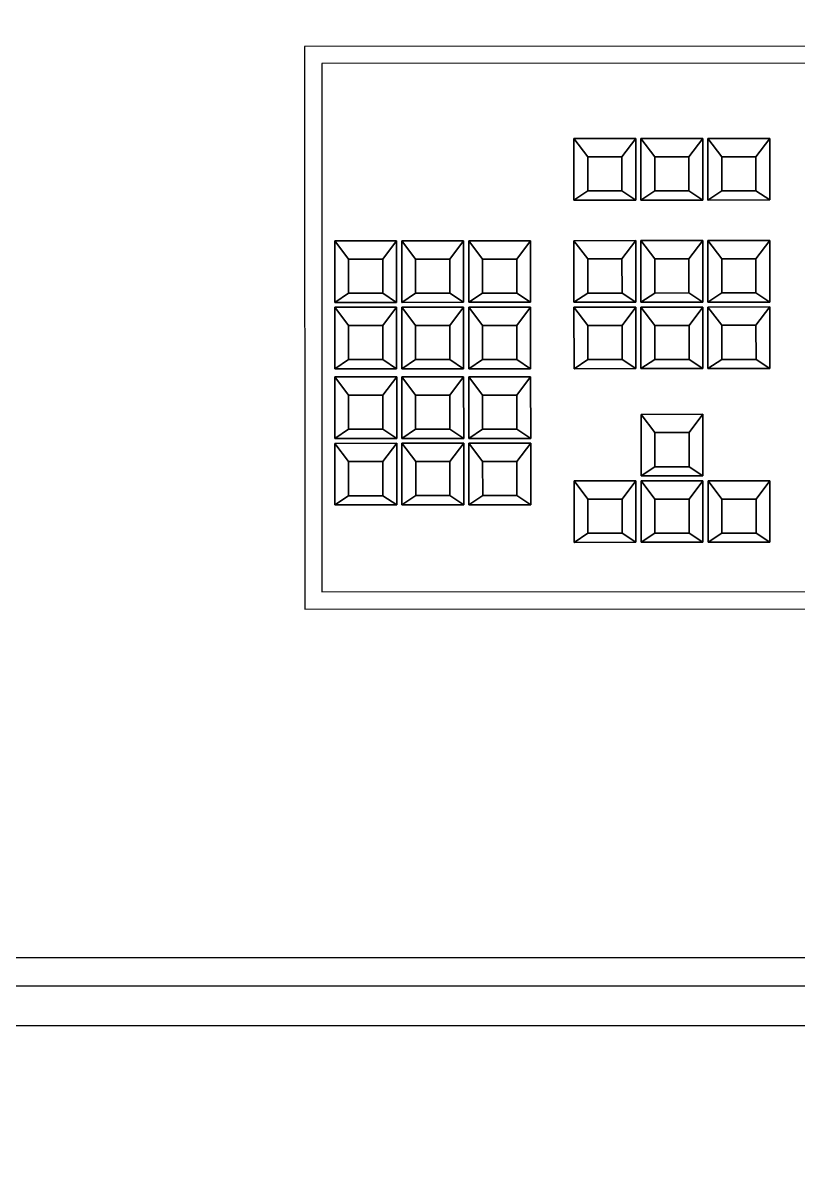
# Model space of a CAD drawing. Header units: millimetres. Extents: x 50914 to 68279, y -719533 to -710378.
# Drawn here: x 51512 to 51738.4, y -712880 to -712545.5 of the extents above; entities that cross this region are included whole.
import ezdxf

# ---------------------------------------------------------------- set-up
doc = ezdxf.new("R2010")
doc.units = ezdxf.units.MM
doc.header["$LTSCALE"] = 10
doc.layers.get('0').update_dxf_attribs({"linetype": 'CONTINUOUS'})
doc.layers.add('___0', color=250, linetype='CONTINUOUS')
doc.layers.add('____', color=45, linetype='CONTINUOUS')

msp = doc.modelspace()

# ---------------------------------------------------------------- hatches: boundary and pattern name
at = {"layer": '___0', "ltscale": 60}
h = msp.add_hatch(dxfattribs=at)
h.set_pattern_fill('ANSI31', color=256, scale=25, angle=135, style=0)
h.set_pattern_definition([(180, (-1176.07, -15426.53), (-7e-15, -79.375), [])])
h.paths.add_polyline_path([(55174.39, -714063.2), (55174.39, -713818.2), (54624.39, -713818.2), (54624.39, -712218.2), (54530.43, -712218.2), (54530.43, -712551.45, -1.868202), (54457.64, -712582.69, -0.069063), (54053.22, -712582.69, -1.868202), (53980.43, -712551.45), (53980.43, -712218.2), (53934.39, -712218.2), (53934.39, -713338.2), (54204.36, -713338.2), (54204.36, -713392.74), (54222.09, -713395.54), (54204.36, -713398.92), (54204.36, -713426.86), (54215.92, -713428.69), (54204.36, -713430.9), (54204.36, -713506.07), (54222.09, -713508.87), (54204.36, -713512.25), (54204.36, -713900.63), (54222.09, -713903.43), (54204.36, -713906.81), (54204.36, -714165.61), (54234.9, -714170.44), (54204.36, -714176.26), (54204.36, -714495.63), (54121.38, -714495.63), (54122.58, -714523.21), (54118.22, -714495.63), (54094.43, -714495.63), (54090.93, -714514), (54088.02, -714495.63), (52444.01, -714495.63), (52280.75, -714495.63), (52277.85, -714514), (52274.35, -714495.63), (52250.55, -714495.63), (52246.19, -714523.21), (52247.4, -714495.63), (52164.42, -714495.63), (52164.42, -714176.26), (52133.88, -714170.44), (52164.42, -714165.61), (52164.42, -713906.81), (52146.68, -713903.43), (52164.42, -713900.63), (52164.42, -713512.25), (52146.68, -713508.87), (52164.42, -713506.07), (52164.42, -713465.01), (52134.83, -713459.37, 0.226149), (52140.28, -713443.04), (52140.43, -713443.04), (52140.43, -712927.46, 0.389814), (52125.43, -712914.37), (52125.43, -713430.49, -0.414214), (52105.43, -713450.49), (51562.21, -713450.49, -0.414214), (51542.21, -713430.49), (51542.21, -712914.37, -0.000393), (51542.24, -712914.37, -0.994577), (51582.62, -712914.3), (51603.7, -712914.3, -0.255425), (51628.94, -712900.5), (52036.27, -712900.5, -0.255425), (52061.52, -712914.3), (52084.88, -712914.3, -0.994828), (52125.26, -712914.38, -0.45806), (52140.43, -712930.69), (52140.43, -713373.28), (52164.42, -713369.49), (52164.42, -713338.2), (52434.39, -713338.2), (52434.39, -712218.2), (52394.39, -712218.2), (52394.39, -712838.2), (51194.39, -712838.2), (51194.39, -714028.2), (51464.39, -714028.2), (51824.39, -714028.2), (51824.39, -715033.2), (52761.38, -715033.2), (52761.38, -714633.2), (53961.38, -714633.2), (53961.38, -715033.2), (55174.39, -715033.2), (55174.39, -714943.2)])
h.paths.add_polyline_path([(53509.56, -714588.71), (53512.25, -714526.94), (53522.16, -714578.9), (53527.42, -714545.57), (53532.28, -714571.04)], flags=16)
h.paths.add_polyline_path([(52999.33, -714558.27), (52998.43, -714578.93), (52997.14, -714572.15)], flags=16)

# ---------------------------------------------------------------- linework, layer by layer
at = {"color": 252}
for points in [[(52042.31, -712552.1), (51594.3, -712552.34), (51594.39, -712716.53), (52042.4, -712716.29)], [(52037.31, -712557.1), (51599.3, -712557.34), (51599.38, -712711.53), (52037.39, -712711.29)]]:
    msp.add_lwpolyline(points, close=True, dxfattribs=at)
at = {"layer": '___0'}
msp.add_line((51194.39, -712826.51), (52364.39, -712826.51), dxfattribs=at)
for points, invisible_edges in [([(51677, -712584.55, 15.22), (51672.96, -712579.21, 2.42), (51691.02, -712579.2, 2.42)], 12), ([(51691.03, -712597.17, 0.61), (51691.02, -712579.2, 2.42), (51672.96, -712579.21, 2.42)], 12), ([(51677, -712594.49, 14.22), (51672.97, -712597.18, 0.61), (51672.96, -712579.21, 2.42)], 12), ([(51677, -712594.49, 14.22), (51672.96, -712579.21, 2.42), (51677, -712584.55, 15.22)], 1), ([(51691.03, -712597.17, 0.61), (51672.96, -712579.21, 2.42), (51672.97, -712597.18, 0.61)], 1), ([(51677, -712584.55, 15.22), (51691.02, -712579.2, 2.42), (51686.99, -712584.54, 15.22)], 1), ([(51686.99, -712584.54, 15.22), (51691.02, -712579.2, 2.42), (51691.03, -712597.17, 0.61)], 12), ([(51696.56, -712584.54, 15.22), (51692.53, -712579.2, 2.42), (51710.59, -712579.19, 2.42)], 12), ([(51710.6, -712597.16, 0.61), (51710.59, -712579.19, 2.42), (51692.53, -712579.2, 2.42)], 12), ([(51696.57, -712594.48, 14.22), (51692.54, -712597.17, 0.61), (51692.53, -712579.2, 2.42)], 12), ([(51696.57, -712594.48, 14.22), (51692.53, -712579.2, 2.42), (51696.56, -712584.54, 15.22)], 1), ([(51710.6, -712597.16, 0.61), (51692.53, -712579.2, 2.42), (51692.54, -712597.17, 0.61)], 1), ([(51696.56, -712584.54, 15.22), (51710.59, -712579.19, 2.42), (51706.56, -712584.53, 15.22)], 1), ([(51706.56, -712584.53, 15.22), (51710.59, -712579.19, 2.42), (51710.6, -712597.16, 0.61)], 12), ([(51716.13, -712584.53, 15.22), (51712.09, -712579.19, 2.42), (51730.15, -712579.18, 2.42)], 12), ([(51730.16, -712597.15, 0.61), (51730.15, -712579.18, 2.42), (51712.09, -712579.19, 2.42)], 12), ([(51716.13, -712594.47, 14.22), (51712.1, -712597.16, 0.61), (51712.09, -712579.19, 2.42)], 12), ([(51716.13, -712594.47, 14.22), (51712.09, -712579.19, 2.42), (51716.13, -712584.53, 15.22)], 1), ([(51730.16, -712597.15, 0.61), (51712.09, -712579.19, 2.42), (51712.1, -712597.16, 0.61)], 1), ([(51716.13, -712584.53, 15.22), (51730.15, -712579.18, 2.42), (51726.13, -712584.52, 15.22)], 1), ([(51726.13, -712584.52, 15.22), (51730.15, -712579.18, 2.42), (51730.16, -712597.15, 0.61)], 12), ([(51687, -712594.49, 14.22), (51677, -712584.55, 15.22), (51686.99, -712584.54, 15.22)], 1), ([(51687, -712594.49, 14.22), (51677, -712594.49, 14.22), (51677, -712584.55, 15.22)], 12), ([(51686.99, -712584.54, 15.22), (51691.03, -712597.17, 0.61), (51687, -712594.49, 14.22)], 1), ([(51706.56, -712594.48, 14.22), (51696.56, -712584.54, 15.22), (51706.56, -712584.53, 15.22)], 1), ([(51706.56, -712594.48, 14.22), (51696.57, -712594.48, 14.22), (51696.56, -712584.54, 15.22)], 12), ([(51706.56, -712584.53, 15.22), (51710.6, -712597.16, 0.61), (51706.56, -712594.48, 14.22)], 1), ([(51726.13, -712594.47, 14.22), (51716.13, -712584.53, 15.22), (51726.13, -712584.52, 15.22)], 1), ([(51726.13, -712594.47, 14.22), (51716.13, -712594.47, 14.22), (51716.13, -712584.53, 15.22)], 12), ([(51726.13, -712584.52, 15.22), (51730.16, -712597.15, 0.61), (51726.13, -712594.47, 14.22)], 1), ([(51687, -712594.49, 14.22), (51691.03, -712597.17, 0.61), (51672.97, -712597.18, 0.61)], 12), ([(51687, -712594.49, 14.22), (51672.97, -712597.18, 0.61), (51677, -712594.49, 14.22)], 1), ([(51706.56, -712594.48, 14.22), (51710.6, -712597.16, 0.61), (51692.54, -712597.17, 0.61)], 12), ([(51706.56, -712594.48, 14.22), (51692.54, -712597.17, 0.61), (51696.57, -712594.48, 14.22)], 1), ([(51726.13, -712594.47, 14.22), (51730.16, -712597.15, 0.61), (51712.1, -712597.16, 0.61)], 12), ([(51726.13, -712594.47, 14.22), (51712.1, -712597.16, 0.61), (51716.13, -712594.47, 14.22)], 1), ([(51607.15, -712614.41, 12.22), (51603.11, -712609.07, -0.58), (51621.17, -712609.06, -0.58)], 12), ([(51621.18, -712627.03, -2.39), (51621.17, -712609.06, -0.58), (51603.11, -712609.07, -0.58)], 12), ([(51607.15, -712624.36, 11.22), (51603.12, -712627.04, -2.39), (51603.11, -712609.07, -0.58)], 12), ([(51607.15, -712624.36, 11.22), (51603.11, -712609.07, -0.58), (51607.15, -712614.41, 12.22)], 1), ([(51621.18, -712627.03, -2.39), (51603.11, -712609.07, -0.58), (51603.12, -712627.04, -2.39)], 1), ([(51607.15, -712614.41, 12.22), (51621.17, -712609.06, -0.58), (51617.14, -712614.4, 12.22)], 1), ([(51617.14, -712614.4, 12.22), (51621.17, -712609.06, -0.58), (51621.18, -712627.03, -2.39)], 12), ([(51626.71, -712614.4, 12.22), (51622.68, -712609.06, -0.58), (51640.74, -712609.05, -0.58)], 12), ([(51640.75, -712627.02, -2.39), (51640.74, -712609.05, -0.58), (51622.68, -712609.06, -0.58)], 12), ([(51626.72, -712624.34, 11.22), (51622.69, -712627.03, -2.39), (51622.68, -712609.06, -0.58)], 12), ([(51626.72, -712624.34, 11.22), (51622.68, -712609.06, -0.58), (51626.71, -712614.4, 12.22)], 1), ([(51640.75, -712627.02, -2.39), (51622.68, -712609.06, -0.58), (51622.69, -712627.03, -2.39)], 1), ([(51626.71, -712614.4, 12.22), (51640.74, -712609.05, -0.58), (51636.71, -712614.39, 12.22)], 1), ([(51636.71, -712614.39, 12.22), (51640.74, -712609.05, -0.58), (51640.75, -712627.02, -2.39)], 12), ([(51646.28, -712614.39, 12.22), (51642.24, -712609.05, -0.58), (51660.31, -712609.04, -0.58)], 12), ([(51660.32, -712627.01, -2.39), (51660.31, -712609.04, -0.58), (51642.24, -712609.05, -0.58)], 12), ([(51646.29, -712624.33, 11.22), (51642.25, -712627.02, -2.39), (51642.24, -712609.05, -0.58)], 12), ([(51646.29, -712624.33, 11.22), (51642.24, -712609.05, -0.58), (51646.28, -712614.39, 12.22)], 1), ([(51660.32, -712627.01, -2.39), (51642.24, -712609.05, -0.58), (51642.25, -712627.02, -2.39)], 1), ([(51646.28, -712614.39, 12.22), (51660.31, -712609.04, -0.58), (51656.28, -712614.38, 12.22)], 1), ([(51656.28, -712614.38, 12.22), (51660.31, -712609.04, -0.58), (51660.32, -712627.01, -2.39)], 12), ([(51677.01, -712614.37, 12.22), (51672.98, -712609.03, -0.58), (51691.04, -712609.02, -0.58)], 12), ([(51691.05, -712626.99, -2.39), (51691.04, -712609.02, -0.58), (51672.98, -712609.03, -0.58)], 12), ([(51677.02, -712624.32, 11.22), (51672.99, -712627, -2.39), (51672.98, -712609.03, -0.58)], 12), ([(51677.02, -712624.32, 11.22), (51672.98, -712609.03, -0.58), (51677.01, -712614.37, 12.22)], 1), ([(51691.05, -712626.99, -2.39), (51672.98, -712609.03, -0.58), (51672.99, -712627, -2.39)], 1), ([(51677.01, -712614.37, 12.22), (51691.04, -712609.02, -0.58), (51687.01, -712614.37, 12.22)], 1), ([(51687.01, -712614.37, 12.22), (51691.04, -712609.02, -0.58), (51691.05, -712626.99, -2.39)], 12), ([(51696.58, -712614.36, 12.22), (51692.54, -712609.02, -0.58), (51710.61, -712609.01, -0.58)], 12), ([(51710.61, -712626.98, -2.39), (51710.61, -712609.01, -0.58), (51692.54, -712609.02, -0.58)], 12), ([(51696.58, -712624.31, 11.22), (51692.55, -712626.99, -2.39), (51692.54, -712609.02, -0.58)], 12), ([(51696.58, -712624.31, 11.22), (51692.54, -712609.02, -0.58), (51696.58, -712614.36, 12.22)], 1), ([(51710.61, -712626.98, -2.39), (51692.54, -712609.02, -0.58), (51692.55, -712626.99, -2.39)], 1), ([(51696.58, -712614.36, 12.22), (51710.61, -712609.01, -0.58), (51706.58, -712614.35, 12.22)], 1), ([(51706.58, -712614.35, 12.22), (51710.61, -712609.01, -0.58), (51710.61, -712626.98, -2.39)], 12), ([(51716.15, -712614.35, 12.22), (51712.11, -712609.01, -0.58), (51730.17, -712609, -0.58)], 12), ([(51730.18, -712626.97, -2.39), (51730.17, -712609, -0.58), (51712.11, -712609.01, -0.58)], 12), ([(51716.15, -712624.3, 11.22), (51712.12, -712626.98, -2.39), (51712.11, -712609.01, -0.58)], 12), ([(51716.15, -712624.3, 11.22), (51712.11, -712609.01, -0.58), (51716.15, -712614.35, 12.22)], 1), ([(51730.18, -712626.97, -2.39), (51712.11, -712609.01, -0.58), (51712.12, -712626.98, -2.39)], 1), ([(51716.15, -712614.35, 12.22), (51730.17, -712609, -0.58), (51726.14, -712614.34, 12.22)], 1), ([(51726.14, -712614.34, 12.22), (51730.17, -712609, -0.58), (51730.18, -712626.97, -2.39)], 12), ([(51617.15, -712624.35, 11.22), (51607.15, -712614.41, 12.22), (51617.14, -712614.4, 12.22)], 1), ([(51617.15, -712624.35, 11.22), (51607.15, -712624.36, 11.22), (51607.15, -712614.41, 12.22)], 12), ([(51617.14, -712614.4, 12.22), (51621.18, -712627.03, -2.39), (51617.15, -712624.35, 11.22)], 1), ([(51636.72, -712624.34, 11.22), (51626.71, -712614.4, 12.22), (51636.71, -712614.39, 12.22)], 1), ([(51636.72, -712624.34, 11.22), (51626.72, -712624.34, 11.22), (51626.71, -712614.4, 12.22)], 12), ([(51636.71, -712614.39, 12.22), (51640.75, -712627.02, -2.39), (51636.72, -712624.34, 11.22)], 1), ([(51656.28, -712624.33, 11.22), (51646.28, -712614.39, 12.22), (51656.28, -712614.38, 12.22)], 1), ([(51656.28, -712624.33, 11.22), (51646.29, -712624.33, 11.22), (51646.28, -712614.39, 12.22)], 12), ([(51656.28, -712614.38, 12.22), (51660.32, -712627.01, -2.39), (51656.28, -712624.33, 11.22)], 1), ([(51687.02, -712624.31, 11.22), (51677.02, -712624.32, 11.22), (51677.01, -712614.37, 12.22)], 12), ([(51687.02, -712624.31, 11.22), (51677.01, -712614.37, 12.22), (51687.01, -712614.37, 12.22)], 1), ([(51687.01, -712614.37, 12.22), (51691.05, -712626.99, -2.39), (51687.02, -712624.31, 11.22)], 1), ([(51706.58, -712624.3, 11.22), (51696.58, -712614.36, 12.22), (51706.58, -712614.35, 12.22)], 1), ([(51706.58, -712624.3, 11.22), (51696.58, -712624.31, 11.22), (51696.58, -712614.36, 12.22)], 12), ([(51706.58, -712614.35, 12.22), (51710.61, -712626.98, -2.39), (51706.58, -712624.3, 11.22)], 1), ([(51726.15, -712624.29, 11.22), (51716.15, -712614.35, 12.22), (51726.14, -712614.34, 12.22)], 1), ([(51726.15, -712624.29, 11.22), (51716.15, -712624.3, 11.22), (51716.15, -712614.35, 12.22)], 12), ([(51726.14, -712614.34, 12.22), (51730.18, -712626.97, -2.39), (51726.15, -712624.29, 11.22)], 1), ([(51617.15, -712624.35, 11.22), (51621.18, -712627.03, -2.39), (51603.12, -712627.04, -2.39)], 12), ([(51617.15, -712624.35, 11.22), (51603.12, -712627.04, -2.39), (51607.15, -712624.36, 11.22)], 1), ([(51636.72, -712624.34, 11.22), (51640.75, -712627.02, -2.39), (51622.69, -712627.03, -2.39)], 12), ([(51636.72, -712624.34, 11.22), (51622.69, -712627.03, -2.39), (51626.72, -712624.34, 11.22)], 1), ([(51656.28, -712624.33, 11.22), (51660.32, -712627.01, -2.39), (51642.25, -712627.02, -2.39)], 12), ([(51656.28, -712624.33, 11.22), (51642.25, -712627.02, -2.39), (51646.29, -712624.33, 11.22)], 1), ([(51687.02, -712624.31, 11.22), (51691.05, -712626.99, -2.39), (51672.99, -712627, -2.39)], 12), ([(51687.02, -712624.31, 11.22), (51672.99, -712627, -2.39), (51677.02, -712624.32, 11.22)], 1), ([(51706.58, -712624.3, 11.22), (51710.61, -712626.98, -2.39), (51692.55, -712626.99, -2.39)], 12), ([(51706.58, -712624.3, 11.22), (51692.55, -712626.99, -2.39), (51696.58, -712624.31, 11.22)], 1), ([(51726.15, -712624.29, 11.22), (51730.18, -712626.97, -2.39), (51712.12, -712626.98, -2.39)], 12), ([(51726.15, -712624.29, 11.22), (51712.12, -712626.98, -2.39), (51716.15, -712624.3, 11.22)], 1), ([(51607.16, -712633.79, 10.27), (51603.12, -712628.45, -2.53), (51621.18, -712628.44, -2.53)], 12), ([(51621.19, -712646.41, -4.34), (51621.18, -712628.44, -2.53), (51603.12, -712628.45, -2.53)], 12), ([(51607.16, -712643.74, 9.26), (51603.12, -712628.45, -2.53), (51607.16, -712633.79, 10.27)], 1), ([(51607.16, -712643.74, 9.26), (51603.13, -712646.42, -4.34), (51603.12, -712628.45, -2.53)], 12), ([(51621.19, -712646.41, -4.34), (51603.12, -712628.45, -2.53), (51603.13, -712646.42, -4.34)], 1), ([(51607.16, -712633.79, 10.27), (51621.18, -712628.44, -2.53), (51617.15, -712633.79, 10.27)], 1), ([(51617.15, -712633.79, 10.27), (51621.18, -712628.44, -2.53), (51621.19, -712646.41, -4.34)], 12), ([(51626.72, -712633.78, 10.27), (51622.69, -712628.44, -2.53), (51640.75, -712628.43, -2.53)], 12), ([(51640.76, -712646.4, -4.34), (51640.75, -712628.43, -2.53), (51622.69, -712628.44, -2.53)], 12), ([(51626.73, -712643.73, 9.26), (51622.69, -712628.44, -2.53), (51626.72, -712633.78, 10.27)], 1), ([(51626.73, -712643.73, 9.26), (51622.7, -712646.41, -4.34), (51622.69, -712628.44, -2.53)], 12), ([(51640.76, -712646.4, -4.34), (51622.69, -712628.44, -2.53), (51622.7, -712646.41, -4.34)], 1), ([(51626.72, -712633.78, 10.27), (51640.75, -712628.43, -2.53), (51636.72, -712633.78, 10.27)], 1), ([(51636.72, -712633.78, 10.27), (51640.75, -712628.43, -2.53), (51640.76, -712646.4, -4.34)], 12), ([(51646.29, -712633.77, 10.27), (51642.26, -712628.43, -2.53), (51660.32, -712628.42, -2.53)], 12), ([(51660.33, -712646.39, -4.34), (51660.32, -712628.42, -2.53), (51642.26, -712628.43, -2.53)], 12), ([(51646.3, -712643.72, 9.26), (51642.26, -712628.43, -2.53), (51646.29, -712633.77, 10.27)], 1), ([(51646.3, -712643.72, 9.26), (51642.27, -712646.4, -4.34), (51642.26, -712628.43, -2.53)], 12), ([(51660.33, -712646.39, -4.34), (51642.26, -712628.43, -2.53), (51642.27, -712646.4, -4.34)], 1), ([(51646.29, -712633.77, 10.27), (51660.32, -712628.42, -2.53), (51656.29, -712633.77, 10.27)], 1), ([(51656.29, -712633.77, 10.27), (51660.32, -712628.42, -2.53), (51660.33, -712646.39, -4.34)], 12), ([(51677.02, -712633.76, 10.27), (51672.99, -712628.42, -2.53), (51691.05, -712628.41, -2.53)], 12), ([(51691.06, -712646.38, -4.34), (51691.05, -712628.41, -2.53), (51672.99, -712628.42, -2.53)], 12), ([(51677.03, -712643.7, 9.26), (51672.99, -712628.42, -2.53), (51677.02, -712633.76, 10.27)], 1), ([(51677.03, -712643.7, 9.26), (51673, -712646.39, -4.34), (51672.99, -712628.42, -2.53)], 12), ([(51691.06, -712646.38, -4.34), (51672.99, -712628.42, -2.53), (51673, -712646.39, -4.34)], 1), ([(51677.02, -712633.76, 10.27), (51691.05, -712628.41, -2.53), (51687.02, -712633.75, 10.27)], 1), ([(51687.02, -712633.75, 10.27), (51691.05, -712628.41, -2.53), (51691.06, -712646.38, -4.34)], 12), ([(51696.59, -712633.74, 10.27), (51692.55, -712628.41, -2.53), (51710.62, -712628.4, -2.53)], 12), ([(51710.63, -712646.37, -4.34), (51710.62, -712628.4, -2.53), (51692.55, -712628.41, -2.53)], 12), ([(51696.59, -712643.69, 9.26), (51692.55, -712628.41, -2.53), (51696.59, -712633.74, 10.27)], 1), ([(51696.59, -712643.69, 9.26), (51692.56, -712646.38, -4.34), (51692.55, -712628.41, -2.53)], 12), ([(51710.63, -712646.37, -4.34), (51692.55, -712628.41, -2.53), (51692.56, -712646.38, -4.34)], 1), ([(51696.59, -712633.74, 10.27), (51710.62, -712628.4, -2.53), (51706.59, -712633.74, 10.27)], 1), ([(51706.59, -712633.74, 10.27), (51710.62, -712628.4, -2.53), (51710.63, -712646.37, -4.34)], 12), ([(51716.16, -712633.73, 10.27), (51712.12, -712628.39, -2.53), (51730.18, -712628.38, -2.53)], 12), ([(51730.19, -712646.36, -4.34), (51730.18, -712628.38, -2.53), (51712.12, -712628.39, -2.53)], 12), ([(51716.16, -712643.68, 9.26), (51712.12, -712628.39, -2.53), (51716.16, -712633.73, 10.27)], 1), ([(51716.16, -712643.68, 9.26), (51712.13, -712646.36, -4.34), (51712.12, -712628.39, -2.53)], 12), ([(51730.19, -712646.36, -4.34), (51712.12, -712628.39, -2.53), (51712.13, -712646.36, -4.34)], 1), ([(51716.16, -712633.73, 10.27), (51730.18, -712628.38, -2.53), (51726.15, -712633.73, 10.27)], 1), ([(51726.15, -712633.73, 10.27), (51730.18, -712628.38, -2.53), (51730.19, -712646.36, -4.34)], 12), ([(51617.16, -712643.73, 9.26), (51607.16, -712643.74, 9.26), (51607.16, -712633.79, 10.27)], 12), ([(51617.16, -712643.73, 9.26), (51607.16, -712633.79, 10.27), (51617.15, -712633.79, 10.27)], 1), ([(51617.15, -712633.79, 10.27), (51621.19, -712646.41, -4.34), (51617.16, -712643.73, 9.26)], 1), ([(51636.73, -712643.72, 9.26), (51626.73, -712643.73, 9.26), (51626.72, -712633.78, 10.27)], 12), ([(51636.73, -712643.72, 9.26), (51626.72, -712633.78, 10.27), (51636.72, -712633.78, 10.27)], 1), ([(51636.72, -712633.78, 10.27), (51640.76, -712646.4, -4.34), (51636.73, -712643.72, 9.26)], 1), ([(51656.29, -712643.71, 9.26), (51646.3, -712643.72, 9.26), (51646.29, -712633.77, 10.27)], 12), ([(51656.29, -712643.71, 9.26), (51646.29, -712633.77, 10.27), (51656.29, -712633.77, 10.27)], 1), ([(51656.29, -712633.77, 10.27), (51660.33, -712646.39, -4.34), (51656.29, -712643.71, 9.26)], 1), ([(51687.03, -712643.7, 9.26), (51677.02, -712633.76, 10.27), (51687.02, -712633.75, 10.27)], 1), ([(51687.03, -712643.7, 9.26), (51677.03, -712643.7, 9.26), (51677.02, -712633.76, 10.27)], 12), ([(51687.02, -712633.75, 10.27), (51691.06, -712646.38, -4.34), (51687.03, -712643.7, 9.26)], 1), ([(51706.59, -712643.69, 9.26), (51696.59, -712643.69, 9.26), (51696.59, -712633.74, 10.27)], 12), ([(51706.59, -712643.69, 9.26), (51696.59, -712633.74, 10.27), (51706.59, -712633.74, 10.27)], 1), ([(51706.59, -712633.74, 10.27), (51710.63, -712646.37, -4.34), (51706.59, -712643.69, 9.26)], 1), ([(51726.16, -712643.67, 9.26), (51716.16, -712643.68, 9.26), (51716.16, -712633.73, 10.27)], 12), ([(51726.16, -712643.67, 9.26), (51716.16, -712633.73, 10.27), (51726.15, -712633.73, 10.27)], 1), ([(51726.15, -712633.73, 10.27), (51730.19, -712646.36, -4.34), (51726.16, -712643.67, 9.26)], 1), ([(51617.16, -712643.73, 9.26), (51621.19, -712646.41, -4.34), (51603.13, -712646.42, -4.34)], 12), ([(51617.16, -712643.73, 9.26), (51603.13, -712646.42, -4.34), (51607.16, -712643.74, 9.26)], 1), ([(51636.73, -712643.72, 9.26), (51640.76, -712646.4, -4.34), (51622.7, -712646.41, -4.34)], 12), ([(51636.73, -712643.72, 9.26), (51622.7, -712646.41, -4.34), (51626.73, -712643.73, 9.26)], 1), ([(51656.29, -712643.71, 9.26), (51660.33, -712646.39, -4.34), (51642.27, -712646.4, -4.34)], 12), ([(51656.29, -712643.71, 9.26), (51642.27, -712646.4, -4.34), (51646.3, -712643.72, 9.26)], 1), ([(51687.03, -712643.7, 9.26), (51691.06, -712646.38, -4.34), (51673, -712646.39, -4.34)], 12), ([(51687.03, -712643.7, 9.26), (51673, -712646.39, -4.34), (51677.03, -712643.7, 9.26)], 1), ([(51706.59, -712643.69, 9.26), (51710.63, -712646.37, -4.34), (51692.56, -712646.38, -4.34)], 12), ([(51706.59, -712643.69, 9.26), (51692.56, -712646.38, -4.34), (51696.59, -712643.69, 9.26)], 1), ([(51726.16, -712643.67, 9.26), (51730.19, -712646.36, -4.34), (51712.13, -712646.36, -4.34)], 12), ([(51726.16, -712643.67, 9.26), (51712.13, -712646.36, -4.34), (51716.16, -712643.68, 9.26)], 1), ([(51607.17, -712654.13, 8.22), (51603.13, -712648.79, -4.58), (51621.2, -712648.78, -4.58)], 12), ([(51621.2, -712666.75, -6.39), (51621.2, -712648.78, -4.58), (51603.13, -712648.79, -4.58)], 12), ([(51607.17, -712664.08, 7.22), (51603.13, -712648.79, -4.58), (51607.17, -712654.13, 8.22)], 1), ([(51607.17, -712664.08, 7.22), (51603.14, -712666.76, -6.39), (51603.13, -712648.79, -4.58)], 12), ([(51621.2, -712666.75, -6.39), (51603.13, -712648.79, -4.58), (51603.14, -712666.76, -6.39)], 1), ([(51607.17, -712654.13, 8.22), (51621.2, -712648.78, -4.58), (51617.17, -712654.13, 8.22)], 1), ([(51617.17, -712654.13, 8.22), (51621.2, -712648.78, -4.58), (51621.2, -712666.75, -6.39)], 12), ([(51626.74, -712654.12, 8.22), (51622.7, -712648.78, -4.58), (51640.76, -712648.77, -4.58)], 12), ([(51640.77, -712666.74, -6.39), (51640.76, -712648.77, -4.58), (51622.7, -712648.78, -4.58)], 12), ([(51626.74, -712664.07, 7.22), (51622.7, -712648.78, -4.58), (51626.74, -712654.12, 8.22)], 1), ([(51626.74, -712664.07, 7.22), (51622.71, -712666.75, -6.39), (51622.7, -712648.78, -4.58)], 12), ([(51640.77, -712666.74, -6.39), (51622.7, -712648.78, -4.58), (51622.71, -712666.75, -6.39)], 1), ([(51626.74, -712654.12, 8.22), (51640.76, -712648.77, -4.58), (51636.73, -712654.11, 8.22)], 1), ([(51636.73, -712654.11, 8.22), (51640.76, -712648.77, -4.58), (51640.77, -712666.74, -6.39)], 12), ([(51646.3, -712654.11, 8.22), (51642.27, -712648.77, -4.58), (51660.33, -712648.76, -4.58)], 12), ([(51660.34, -712666.73, -6.39), (51660.33, -712648.76, -4.58), (51642.27, -712648.77, -4.58)], 12), ([(51646.31, -712664.06, 7.22), (51642.27, -712648.77, -4.58), (51646.3, -712654.11, 8.22)], 1), ([(51646.31, -712664.06, 7.22), (51642.28, -712666.74, -6.39), (51642.27, -712648.77, -4.58)], 12), ([(51660.34, -712666.73, -6.39), (51642.27, -712648.77, -4.58), (51642.28, -712666.74, -6.39)], 1), ([(51646.3, -712654.11, 8.22), (51660.33, -712648.76, -4.58), (51656.3, -712654.1, 8.22)], 1), ([(51656.3, -712654.1, 8.22), (51660.33, -712648.76, -4.58), (51660.34, -712666.73, -6.39)], 12), ([(51617.17, -712664.07, 7.22), (51607.17, -712664.08, 7.22), (51607.17, -712654.13, 8.22)], 12), ([(51617.17, -712664.07, 7.22), (51607.17, -712654.13, 8.22), (51617.17, -712654.13, 8.22)], 1), ([(51617.17, -712654.13, 8.22), (51621.2, -712666.75, -6.39), (51617.17, -712664.07, 7.22)], 1), ([(51636.74, -712664.06, 7.22), (51626.74, -712654.12, 8.22), (51636.73, -712654.11, 8.22)], 1), ([(51636.74, -712664.06, 7.22), (51626.74, -712664.07, 7.22), (51626.74, -712654.12, 8.22)], 12), ([(51636.73, -712654.11, 8.22), (51640.77, -712666.74, -6.39), (51636.74, -712664.06, 7.22)], 1), ([(51656.3, -712664.05, 7.22), (51646.3, -712654.11, 8.22), (51656.3, -712654.1, 8.22)], 1), ([(51656.3, -712664.05, 7.22), (51646.31, -712664.06, 7.22), (51646.3, -712654.11, 8.22)], 12), ([(51656.3, -712654.1, 8.22), (51660.34, -712666.73, -6.39), (51656.3, -712664.05, 7.22)], 1), ([(51696.61, -712665.06, 7.11), (51692.57, -712659.72, -5.69), (51710.63, -712659.71, -5.69)], 12), ([(51710.64, -712677.68, -7.5), (51710.63, -712659.71, -5.69), (51692.57, -712659.72, -5.69)], 12), ([(51696.61, -712675, 6.11), (51692.57, -712659.72, -5.69), (51696.61, -712665.06, 7.11)], 1), ([(51710.64, -712677.68, -7.5), (51692.57, -712659.72, -5.69), (51692.58, -712677.69, -7.5)], 1), ([(51696.61, -712675, 6.11), (51692.58, -712677.69, -7.5), (51692.57, -712659.72, -5.69)], 12), ([(51696.61, -712665.06, 7.11), (51710.63, -712659.71, -5.69), (51706.6, -712665.05, 7.11)], 1), ([(51706.6, -712665.05, 7.11), (51710.63, -712659.71, -5.69), (51710.64, -712677.68, -7.5)], 12), ([(51617.17, -712664.07, 7.22), (51621.2, -712666.75, -6.39), (51603.14, -712666.76, -6.39)], 12), ([(51617.17, -712664.07, 7.22), (51603.14, -712666.76, -6.39), (51607.17, -712664.08, 7.22)], 1), ([(51636.74, -712664.06, 7.22), (51640.77, -712666.74, -6.39), (51622.71, -712666.75, -6.39)], 12), ([(51636.74, -712664.06, 7.22), (51622.71, -712666.75, -6.39), (51626.74, -712664.07, 7.22)], 1), ([(51656.3, -712664.05, 7.22), (51660.34, -712666.73, -6.39), (51642.28, -712666.74, -6.39)], 12), ([(51656.3, -712664.05, 7.22), (51642.28, -712666.74, -6.39), (51646.31, -712664.06, 7.22)], 1), ([(51706.61, -712675, 6.11), (51696.61, -712665.06, 7.11), (51706.6, -712665.05, 7.11)], 1), ([(51706.61, -712675, 6.11), (51696.61, -712675, 6.11), (51696.61, -712665.06, 7.11)], 12), ([(51706.6, -712665.05, 7.11), (51710.64, -712677.68, -7.5), (51706.61, -712675, 6.11)], 1), ([(51621.22, -712686.14, -8.34), (51621.21, -712668.17, -6.53), (51603.14, -712668.18, -6.53)], 12), ([(51607.18, -712673.52, 6.27), (51603.14, -712668.18, -6.53), (51621.21, -712668.17, -6.53)], 12), ([(51621.22, -712686.14, -8.34), (51603.14, -712668.18, -6.53), (51603.15, -712686.15, -8.34)], 1), ([(51607.18, -712683.46, 5.26), (51603.15, -712686.15, -8.34), (51603.14, -712668.18, -6.53)], 12), ([(51607.18, -712683.46, 5.26), (51603.14, -712668.18, -6.53), (51607.18, -712673.52, 6.27)], 1), ([(51607.18, -712673.52, 6.27), (51621.21, -712668.17, -6.53), (51617.18, -712673.51, 6.27)], 1), ([(51617.18, -712673.51, 6.27), (51621.21, -712668.17, -6.53), (51621.22, -712686.14, -8.34)], 12), ([(51640.78, -712686.13, -8.34), (51640.77, -712668.16, -6.53), (51622.71, -712668.17, -6.53)], 12), ([(51626.75, -712673.5, 6.27), (51622.71, -712668.17, -6.53), (51640.77, -712668.16, -6.53)], 12), ([(51640.78, -712686.13, -8.34), (51622.71, -712668.17, -6.53), (51622.72, -712686.14, -8.34)], 1), ([(51626.75, -712683.45, 5.26), (51622.72, -712686.14, -8.34), (51622.71, -712668.17, -6.53)], 12), ([(51626.75, -712683.45, 5.26), (51622.71, -712668.17, -6.53), (51626.75, -712673.5, 6.27)], 1), ([(51626.75, -712673.5, 6.27), (51640.77, -712668.16, -6.53), (51636.74, -712673.5, 6.27)], 1), ([(51636.74, -712673.5, 6.27), (51640.77, -712668.16, -6.53), (51640.78, -712686.13, -8.34)], 12), ([(51660.35, -712686.12, -8.34), (51660.34, -712668.15, -6.53), (51642.28, -712668.16, -6.53)], 12), ([(51646.31, -712673.49, 6.27), (51642.28, -712668.16, -6.53), (51660.34, -712668.15, -6.53)], 12), ([(51660.35, -712686.12, -8.34), (51642.28, -712668.16, -6.53), (51642.29, -712686.13, -8.34)], 1), ([(51646.32, -712683.44, 5.26), (51642.29, -712686.13, -8.34), (51642.28, -712668.16, -6.53)], 12), ([(51646.32, -712683.44, 5.26), (51642.28, -712668.16, -6.53), (51646.31, -712673.49, 6.27)], 1), ([(51646.31, -712673.49, 6.27), (51660.34, -712668.15, -6.53), (51656.31, -712673.49, 6.27)], 1), ([(51656.31, -712673.49, 6.27), (51660.34, -712668.15, -6.53), (51660.35, -712686.12, -8.34)], 12), ([(51617.18, -712683.46, 5.26), (51607.18, -712673.52, 6.27), (51617.18, -712673.51, 6.27)], 1), ([(51617.18, -712683.46, 5.26), (51607.18, -712683.46, 5.26), (51607.18, -712673.52, 6.27)], 12), ([(51617.18, -712673.51, 6.27), (51621.22, -712686.14, -8.34), (51617.18, -712683.46, 5.26)], 1), ([(51636.75, -712683.45, 5.26), (51626.75, -712683.45, 5.26), (51626.75, -712673.5, 6.27)], 12), ([(51636.75, -712683.45, 5.26), (51626.75, -712673.5, 6.27), (51636.74, -712673.5, 6.27)], 1), ([(51636.74, -712673.5, 6.27), (51640.78, -712686.13, -8.34), (51636.75, -712683.45, 5.26)], 1), ([(51656.31, -712683.44, 5.26), (51646.32, -712683.44, 5.26), (51646.31, -712673.49, 6.27)], 12), ([(51656.31, -712683.44, 5.26), (51646.31, -712673.49, 6.27), (51656.31, -712673.49, 6.27)], 1), ([(51656.31, -712673.49, 6.27), (51660.35, -712686.12, -8.34), (51656.31, -712683.44, 5.26)], 1), ([(51706.61, -712675, 6.11), (51710.64, -712677.68, -7.5), (51692.58, -712677.69, -7.5)], 12), ([(51706.61, -712675, 6.11), (51692.58, -712677.69, -7.5), (51696.61, -712675, 6.11)], 1), ([(51691.09, -712697.07, -9.45), (51691.08, -712679.1, -7.64), (51673.02, -712679.11, -7.64)], 12), ([(51677.05, -712684.45, 5.16), (51673.02, -712679.11, -7.64), (51691.08, -712679.1, -7.64)], 12), ([(51691.09, -712697.07, -9.45), (51673.02, -712679.11, -7.64), (51673.03, -712697.08, -9.45)], 1), ([(51677.06, -712694.4, 4.16), (51673.03, -712697.08, -9.45), (51673.02, -712679.11, -7.64)], 12), ([(51677.06, -712694.4, 4.16), (51673.02, -712679.11, -7.64), (51677.05, -712684.45, 5.16)], 1), ([(51677.05, -712684.45, 5.16), (51691.08, -712679.1, -7.64), (51687.05, -712684.45, 5.16)], 1), ([(51687.05, -712684.45, 5.16), (51691.08, -712679.1, -7.64), (51691.09, -712697.07, -9.45)], 12), ([(51710.65, -712697.06, -9.45), (51710.64, -712679.09, -7.64), (51692.58, -712679.1, -7.64)], 12), ([(51696.62, -712684.44, 5.16), (51692.58, -712679.1, -7.64), (51710.64, -712679.09, -7.64)], 12), ([(51710.65, -712697.06, -9.45), (51692.58, -712679.1, -7.64), (51692.59, -712697.07, -9.45)], 1), ([(51696.62, -712694.39, 4.16), (51692.59, -712697.07, -9.45), (51692.58, -712679.1, -7.64)], 12), ([(51696.62, -712694.39, 4.16), (51692.58, -712679.1, -7.64), (51696.62, -712684.44, 5.16)], 1), ([(51696.62, -712684.44, 5.16), (51710.64, -712679.09, -7.64), (51706.61, -712684.44, 5.16)], 1), ([(51706.61, -712684.44, 5.16), (51710.64, -712679.09, -7.64), (51710.65, -712697.06, -9.45)], 12), ([(51730.22, -712697.05, -9.45), (51730.21, -712679.08, -7.64), (51712.15, -712679.09, -7.64)], 12), ([(51716.18, -712684.43, 5.16), (51712.15, -712679.09, -7.64), (51730.21, -712679.08, -7.64)], 12), ([(51730.22, -712697.05, -9.45), (51712.15, -712679.09, -7.64), (51712.16, -712697.06, -9.45)], 1), ([(51716.19, -712694.38, 4.16), (51712.16, -712697.06, -9.45), (51712.15, -712679.09, -7.64)], 12), ([(51716.19, -712694.38, 4.16), (51712.15, -712679.09, -7.64), (51716.18, -712684.43, 5.16)], 1), ([(51716.18, -712684.43, 5.16), (51730.21, -712679.08, -7.64), (51726.18, -712684.43, 5.16)], 1), ([(51726.18, -712684.43, 5.16), (51730.21, -712679.08, -7.64), (51730.22, -712697.05, -9.45)], 12), ([(51617.18, -712683.46, 5.26), (51621.22, -712686.14, -8.34), (51603.15, -712686.15, -8.34)], 12), ([(51617.18, -712683.46, 5.26), (51603.15, -712686.15, -8.34), (51607.18, -712683.46, 5.26)], 1), ([(51636.75, -712683.45, 5.26), (51640.78, -712686.13, -8.34), (51622.72, -712686.14, -8.34)], 12), ([(51636.75, -712683.45, 5.26), (51622.72, -712686.14, -8.34), (51626.75, -712683.45, 5.26)], 1), ([(51656.31, -712683.44, 5.26), (51660.35, -712686.12, -8.34), (51642.29, -712686.13, -8.34)], 12), ([(51656.31, -712683.44, 5.26), (51642.29, -712686.13, -8.34), (51646.32, -712683.44, 5.26)], 1), ([(51687.05, -712694.39, 4.16), (51677.06, -712694.4, 4.16), (51677.05, -712684.45, 5.16)], 12), ([(51687.05, -712694.39, 4.16), (51677.05, -712684.45, 5.16), (51687.05, -712684.45, 5.16)], 1), ([(51687.05, -712684.45, 5.16), (51691.09, -712697.07, -9.45), (51687.05, -712694.39, 4.16)], 1), ([(51706.62, -712694.38, 4.16), (51696.62, -712694.39, 4.16), (51696.62, -712684.44, 5.16)], 12), ([(51706.62, -712694.38, 4.16), (51696.62, -712684.44, 5.16), (51706.61, -712684.44, 5.16)], 1), ([(51706.61, -712684.44, 5.16), (51710.65, -712697.06, -9.45), (51706.62, -712694.38, 4.16)], 1), ([(51726.19, -712694.37, 4.16), (51716.19, -712694.38, 4.16), (51716.18, -712684.43, 5.16)], 12), ([(51726.19, -712694.37, 4.16), (51716.18, -712684.43, 5.16), (51726.18, -712684.43, 5.16)], 1), ([(51726.18, -712684.43, 5.16), (51730.22, -712697.05, -9.45), (51726.19, -712694.37, 4.16)], 1), ([(51687.05, -712694.39, 4.16), (51691.09, -712697.07, -9.45), (51673.03, -712697.08, -9.45)], 12), ([(51687.05, -712694.39, 4.16), (51673.03, -712697.08, -9.45), (51677.06, -712694.4, 4.16)], 1), ([(51706.62, -712694.38, 4.16), (51710.65, -712697.06, -9.45), (51692.59, -712697.07, -9.45)], 12), ([(51706.62, -712694.38, 4.16), (51692.59, -712697.07, -9.45), (51696.62, -712694.39, 4.16)], 1), ([(51726.19, -712694.37, 4.16), (51730.22, -712697.05, -9.45), (51712.16, -712697.06, -9.45)], 12), ([(51726.19, -712694.37, 4.16), (51712.16, -712697.06, -9.45), (51716.19, -712694.38, 4.16)], 1)]:
    msp.add_3dface(points, dxfattribs=dict(at, invisible_edges=invisible_edges))
at = {"layer": '____', "ltscale": 60}
for p, q in [((51194.39, -712818.2), (52394.39, -712818.2)), ((52394.39, -712838.2), (51194.39, -712838.2))]:
    msp.add_line(p, q, dxfattribs=at)

doc.saveas('drawing.dxf')
